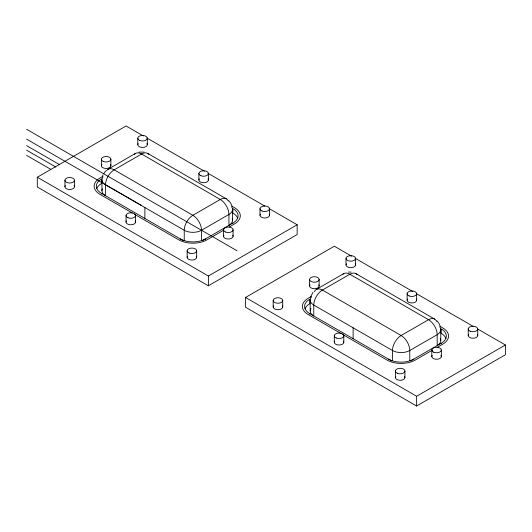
<?xml version="1.0" encoding="UTF-8"?>
<svg xmlns="http://www.w3.org/2000/svg" width="532" height="532" viewBox="0 0 532 532"><rect width="100%" height="100%" fill="white"/><g stroke="black" fill="none" stroke-linecap="round" stroke-linejoin="round"><path stroke-width="0.8" d="M101.931 190.729L101.931 179.829M232.517 220.354L232.517 209.455M310.176 310.961L310.176 300.061M440.762 340.586L440.762 329.687M102.397 176.591L103.035 174.809M310.635 296.816L313.016 292.241M103.727 173.545L105.728 171.011M269.119 208.577L297.155 224.763L297.155 234.532L208.384 285.784L37.3 187.011L37.3 177.242L126.071 125.984L143.327 135.946M108.049 169.236L135.454 153.416M102.869 176.365L100.009 178.014A20.023 11.558 0 0 0 100.009 194.366L132.342 213.026M202.24 240.763L232.87 223.081A17.802 10.274 0 0 0 232.87 208.551L232.87 213.086A17.802 10.274 0 0 1 237.704 218.253M223.593 230.25L207.041 239.806A20.023 11.558 0 0 1 178.725 239.806L134.45 214.243M229.305 226.958L234.439 223.985A20.023 11.558 0 0 0 234.439 207.64L231.985 206.217M37.3 177.242L208.384 276.015L297.155 224.763M477.364 328.803L505.4 344.989L505.4 354.758L416.623 406.016L245.538 307.237L245.538 297.468L334.315 246.216L351.566 256.178M316.294 289.461L343.699 273.641M311.107 296.597L308.254 298.246A20.023 11.558 0 0 0 308.254 314.592L341.285 333.664M410.478 360.995L441.114 343.306A17.802 10.274 0 0 0 441.114 328.776L441.114 333.318A17.802 10.274 0 0 1 445.949 338.478M432.41 350.149L415.286 360.038A20.023 11.558 0 0 1 386.97 360.038L342.694 334.475M437.55 347.183L442.684 344.217A20.023 11.558 0 0 0 442.684 327.865L440.223 326.449M245.538 297.468L416.623 396.247L505.4 344.989M138.912 152.099L144.232 152.099M348.44 272.091L351.187 272.091M146.918 138.021L204.428 171.224M208.019 173.299L264.81 206.083M355.163 258.253L412.672 291.45M416.263 293.531L473.054 326.315M147.69 153.416L226.399 198.862M355.935 273.641L434.644 319.087M26.6 129.276L237.006 250.752M26.6 139.131L141.505 205.472M26.6 145.622L59.331 164.521M26.6 150.164L55.84 167.048M96.751 188.627A17.802 10.274 0 0 1 101.585 183.467L101.585 178.925A17.802 10.274 0 0 0 101.585 193.455L183.513 240.757M304.996 308.853A17.802 10.274 0 0 1 309.83 303.692L309.83 299.15A17.802 10.274 0 0 0 309.83 313.687L391.758 360.989M26.6 155.391L50.793 169.356M436.965 320.869L438.967 323.396L440.303 326.442M228.72 200.637L230.728 203.171L232.058 206.217M477.763 328.989L477.763 335.479M468.227 328.989L468.227 335.479M441.341 350.016L441.341 356.507M441.114 343.306L441.114 343.878M431.804 350.016L431.804 356.507M416.656 293.717L416.656 300.201M416.623 396.247L416.623 406.016M413.71 359.699L413.71 359.127A17.802 10.274 0 0 1 388.54 359.127L388.54 359.699M409.78 360.623L409.78 350.502A12.236 7.062 60 0 0 401.128 335.512L322.412 290.066A12.236 7.062 60 0 0 314.365 291.736M407.126 293.717L407.126 300.201M404.918 371.043L404.918 377.534M395.382 371.043L395.382 377.534M392.476 360.623L392.476 350.502A12.236 7.062 -60 0 1 401.128 335.512L428.526 319.692A12.236 7.062 -60 0 1 436.573 321.361M355.556 258.439A4.768 2.753 0 0 1 348.407 260.82A4.768 2.753 0 0 1 348.407 256.052A4.768 2.753 0 0 1 355.556 258.439L355.556 264.929M353.115 327.779L353.115 338.678M346.019 258.439L346.019 264.929M343.818 335.772L343.818 342.256M334.282 335.772L334.282 342.256M319.14 279.466A4.768 2.753 0 0 1 311.985 281.847A4.768 2.753 0 0 1 311.985 277.079A4.768 2.753 0 0 1 319.14 279.466L319.14 285.957M309.83 313.687L309.83 314.252M309.604 279.466L309.604 285.957M282.718 300.494A4.768 2.753 0 0 1 275.563 302.874A4.768 2.753 0 0 1 275.563 298.106A4.768 2.753 0 0 1 282.718 300.494L282.718 306.984M273.182 300.494L273.182 306.984M269.518 208.763L269.518 215.254M259.982 208.763L259.982 215.254M233.096 229.791L233.096 236.281M232.87 223.081L232.87 223.646M223.56 229.791L223.56 236.281M208.418 173.485L208.418 179.976M208.384 276.015L208.384 285.784M205.472 239.467L205.472 238.901A17.802 10.274 0 0 1 180.295 238.901L180.295 239.467M201.535 240.391L201.535 230.27A12.236 7.062 60 0 0 192.883 215.287L114.174 169.841A12.236 7.062 60 0 0 106.486 170.805M198.882 173.485L198.882 179.976M196.674 250.818L196.674 257.308M187.138 250.818L187.138 257.308M184.232 240.391L184.232 230.27A12.236 7.062 -60 0 1 192.883 215.287L220.281 199.467A12.236 7.062 -60 0 1 228.328 201.136M147.317 138.214L147.317 144.697M144.877 207.547L144.877 218.446M137.781 138.214L137.781 144.697M135.574 215.54L135.574 222.03M126.037 215.54L126.037 222.03M110.895 159.241L110.895 165.725M101.585 193.455L101.585 194.02M101.359 159.241L101.359 165.725M74.473 180.268A4.768 2.753 0 0 1 67.325 182.649A4.768 2.753 0 0 1 67.325 177.881A4.768 2.753 0 0 1 74.473 180.268L74.473 186.752M64.937 180.268L64.937 186.752M208.025 178.878A4.768 2.753 0 0 1 203.65 182.729A4.768 2.753 0 0 1 199.274 178.878M135.181 220.933A4.768 2.753 0 0 1 130.805 224.783A4.768 2.753 0 0 1 126.43 220.933M110.297 164.388A4.768 2.753 0 0 1 106.127 168.478A4.768 2.753 0 0 1 101.958 164.388M74.081 185.661A4.768 2.753 0 0 1 69.705 189.505A4.768 2.753 0 0 1 65.33 185.661M146.925 143.607A4.768 2.753 0 0 1 142.549 147.45A4.768 2.753 0 0 1 138.174 143.607M269.125 214.157A4.768 2.753 0 0 1 264.75 218A4.768 2.753 0 0 1 260.374 214.157M196.281 256.211A4.768 2.753 0 0 1 191.906 260.055A4.768 2.753 0 0 1 187.53 256.211M232.703 235.184A4.768 2.753 0 0 1 228.328 239.028A4.768 2.753 0 0 1 223.952 235.184M232.231 218.818A12.236 7.062 0 0 1 228.94 225.349L228.933 214.449A12.236 7.062 0 0 0 231.686 206.895M102.417 188.767A12.236 7.062 0 0 0 105.516 195.729L105.516 184.83A12.236 7.062 0 0 1 102.942 177.023M134.33 154.366A12.236 7.062 60 0 1 141.572 154.021A12.236 7.062 -60 0 1 148.814 154.366M416.263 299.11A4.768 2.753 0 0 1 411.888 302.954A4.768 2.753 0 0 1 407.519 299.11M343.426 341.165A4.768 2.753 0 0 1 339.05 345.009A4.768 2.753 0 0 1 334.675 341.165M318.748 284.859A4.768 2.753 0 0 1 314.372 288.703A4.768 2.753 0 0 1 309.996 284.859M282.326 305.887A4.768 2.753 0 0 1 277.95 309.73A4.768 2.753 0 0 1 273.574 305.887M355.163 263.832A4.768 2.753 0 0 1 350.788 267.676A4.768 2.753 0 0 1 346.412 263.832M477.37 334.389A4.768 2.753 0 0 1 472.995 338.232A4.768 2.753 0 0 1 468.619 334.389M404.526 376.443A4.768 2.753 0 0 1 400.15 380.287A4.768 2.753 0 0 1 395.775 376.443M440.948 355.416A4.768 2.753 0 0 1 436.573 359.26A4.768 2.753 0 0 1 432.197 355.416M357.058 274.592A12.236 7.062 -60 0 0 349.817 274.246A12.236 7.062 60 0 0 342.575 274.592M439.698 326.801A12.236 7.062 0 0 1 437.178 334.681L437.178 345.581A12.236 7.062 0 0 0 440.237 338.532M311.499 296.869A12.236 7.062 0 0 0 313.76 305.055L313.76 315.955A12.236 7.062 0 0 1 310.954 308.487M141.572 154.021L114.174 169.841A12.236 7.062 -60 0 0 105.516 184.83L184.232 230.27A12.236 7.062 0 0 0 201.535 230.27L228.933 214.449A12.236 7.062 60 0 0 220.281 199.467L141.572 154.021M349.817 274.246L322.412 290.066A12.236 7.062 -60 0 0 313.76 305.055L392.476 350.502A12.236 7.062 0 0 0 409.78 350.502L437.178 334.681A12.236 7.062 60 0 0 428.526 319.692L349.817 274.246M225.528 232.018A4.768 2.753 0 0 0 233.069 230.077A4.768 2.753 0 0 0 226.386 227.277A4.768 2.753 0 0 0 225.528 232.018M189.113 253.046A4.768 2.753 0 0 0 196.647 251.104A4.768 2.753 0 0 0 189.964 248.304A4.768 2.753 0 0 0 189.113 253.046M261.95 210.991A4.768 2.753 0 0 0 269.491 209.049A4.768 2.753 0 0 0 262.801 206.25A4.768 2.753 0 0 0 261.95 210.991M139.75 140.441A4.768 2.753 0 0 0 147.291 138.493A4.768 2.753 0 0 0 140.601 135.7A4.768 2.753 0 0 0 139.75 140.441M103.328 161.469A4.768 2.753 0 0 0 110.869 159.52A4.768 2.753 0 0 0 104.179 156.727A4.768 2.753 0 0 0 103.328 161.469M128.006 217.768A4.768 2.753 0 0 0 135.547 215.826A4.768 2.753 0 0 0 128.864 213.026A4.768 2.753 0 0 0 128.006 217.768M200.85 175.713A4.768 2.753 0 0 0 208.391 173.771A4.768 2.753 0 0 0 201.701 170.972A4.768 2.753 0 0 0 200.85 175.713M409.095 295.945A4.768 2.753 0 0 0 416.636 293.997A4.768 2.753 0 0 0 409.946 291.204A4.768 2.753 0 0 0 409.095 295.945M336.251 338A4.768 2.753 0 0 0 343.792 336.051A4.768 2.753 0 0 0 337.102 333.258A4.768 2.753 0 0 0 336.251 338M470.195 331.217A4.768 2.753 0 0 0 477.736 329.275A4.768 2.753 0 0 0 471.046 326.475A4.768 2.753 0 0 0 470.195 331.217M397.351 373.271A4.768 2.753 0 0 0 404.892 371.329A4.768 2.753 0 0 0 398.209 368.53A4.768 2.753 0 0 0 397.351 373.271M433.773 352.244A4.768 2.753 0 0 0 441.314 350.302A4.768 2.753 0 0 0 434.624 347.502A4.768 2.753 0 0 0 433.773 352.244"/></g></svg>
